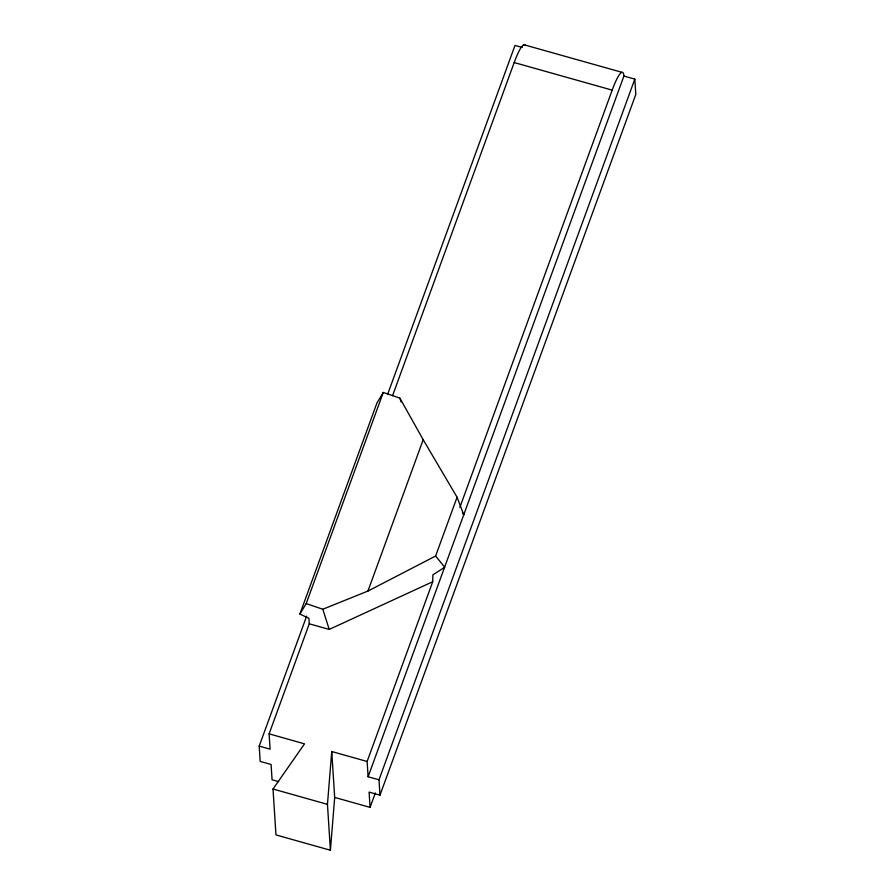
<?xml version="1.0" encoding="UTF-8"?>
<svg xmlns="http://www.w3.org/2000/svg" width="895" height="895" viewBox="0 0 895 895"><rect width="100%" height="100%" fill="white"/><g stroke="black" fill="none" stroke-linecap="round" stroke-linejoin="round"><path stroke-width="1.34" d="M367.129 761.477L331.743 751.52L334.685 797.423L370.082 807.379L369.098 792.12L379.983 795.152L378.988 779.813L368.102 776.759L367.129 761.477L432.71 581.739L432.856 574.858L444.737 567.24L435.608 556.019L457.076 497.217L423.19 439.725L399.886 398.13L383.284 392.457L376.963 402.929L299.881 614.048L308.92 618.3L309.278 623.804L269.115 733.844L270.1 749.171L259.203 746.106L306.627 616.196M269.115 733.844L304.513 743.857L273.009 789.021L275.962 834.923L330.412 850.25L327.458 804.348L331.743 751.52M330.412 850.25L334.685 797.423M299.881 614.048L306.202 603.577L383.284 392.457M387.591 394.438L515.017 45.41L522.277 47.446M392.581 395.635L514.189 62.549A34.402 5.627 -74.3 0 1 525.287 45.511M306.202 603.577L322.804 609.249L367.946 591.058L423.19 439.725M459.896 507.297L612.191 90.138L514.189 62.549M368.102 776.759L623.916 76.053L634.812 79.118L635.797 94.434L379.983 795.152M378.988 779.813L634.812 79.118M370.082 807.379L375.352 792.948M367.946 591.058L435.608 556.019M309.278 623.804L329.226 629.42L432.71 581.739M523.978 44.75L621.98 72.327M278.625 781.637L272.069 779.791L271.084 764.475L260.188 761.41L259.203 746.106M273.009 789.021L327.458 804.348M462.391 512.667L463.823 514.961L457.076 497.217M399.886 398.13L401.083 401.911M322.804 609.249L329.226 629.42M612.191 90.104A34.402 5.627 -74.4 0 1 623.882 76.153"/></g></svg>
